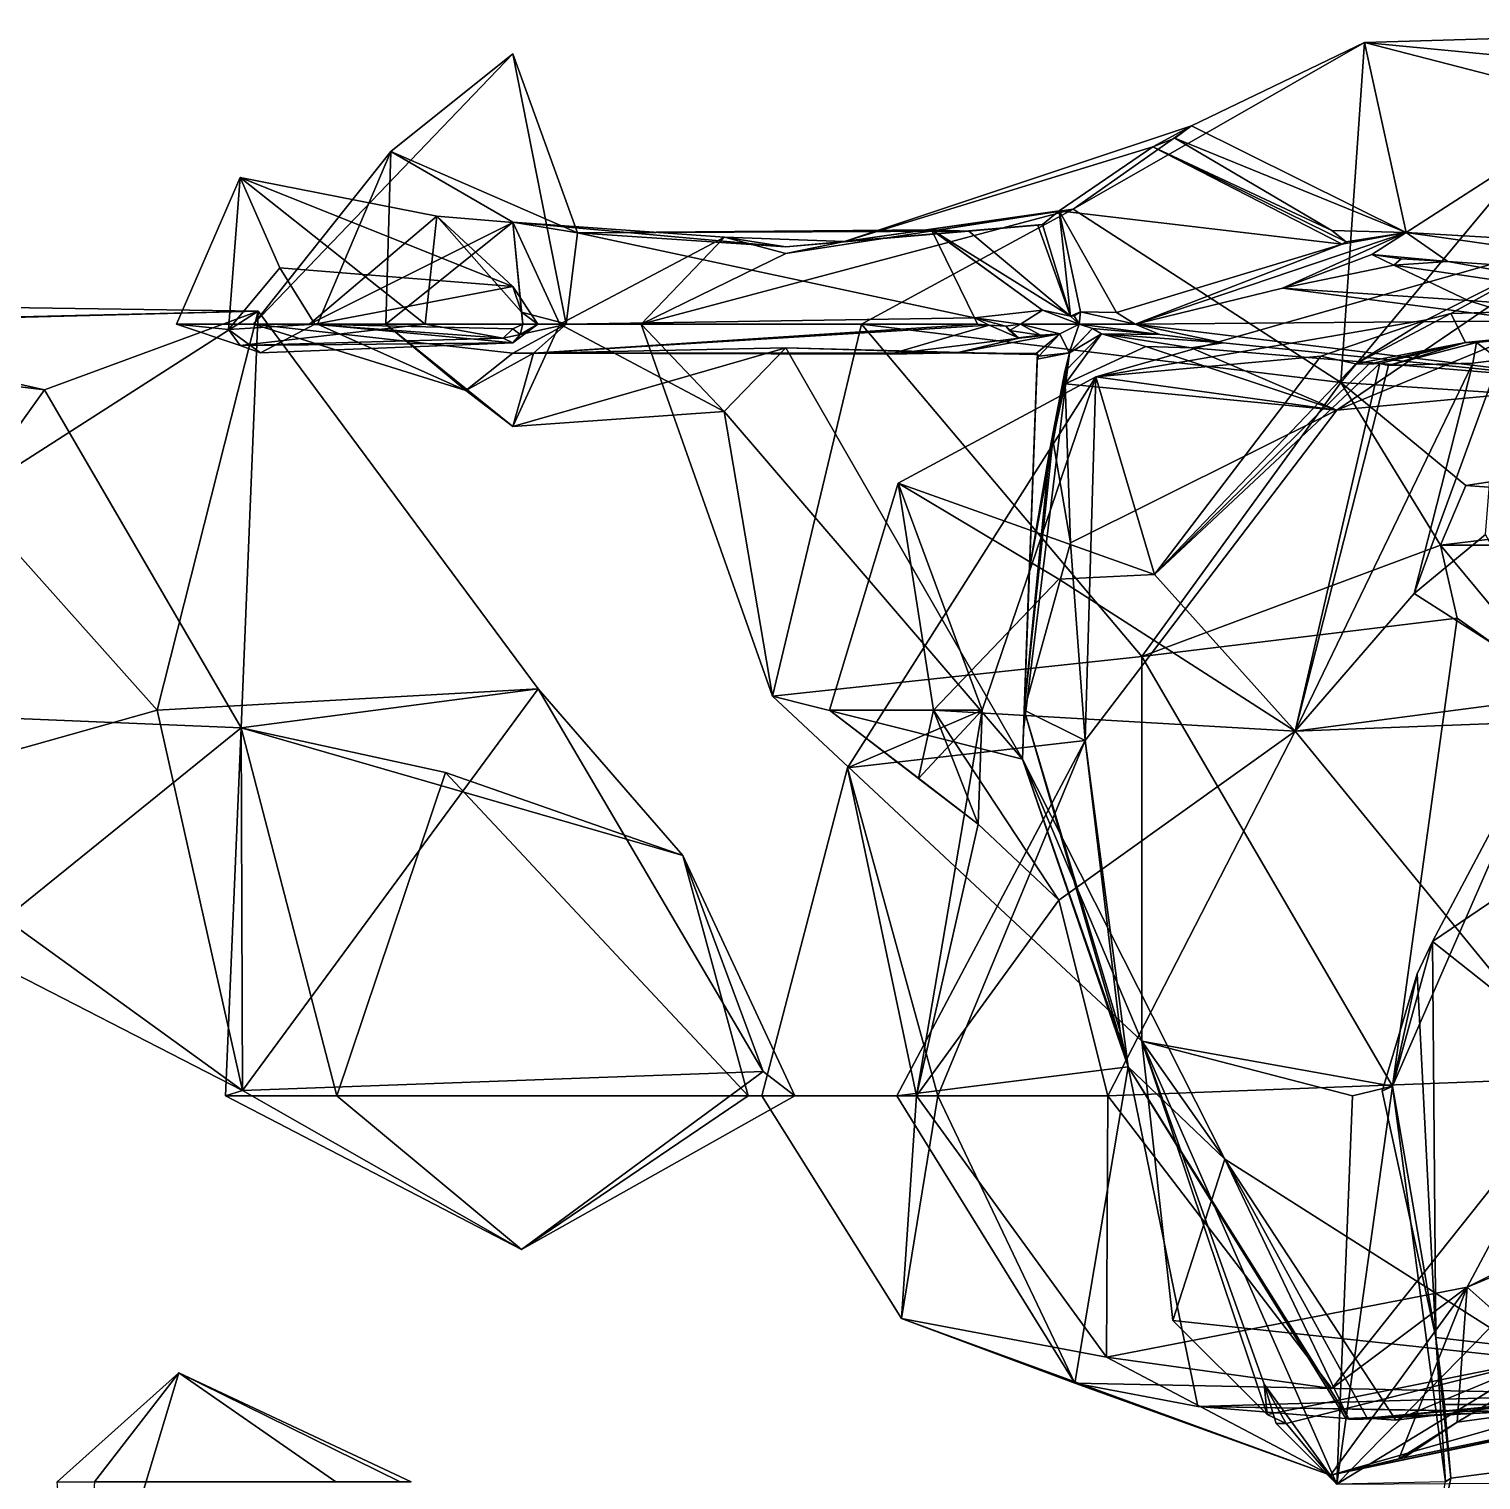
# Model space of a CAD drawing. Extents: x 290083 to 295691, y 4553739 to 4561622.
# Drawn here: x 293728.3 to 293795.3, y 4558711 to 4558778 of the extents above; entities that cross this region are included whole.
import ezdxf

# ---------------------------------------------------------------- set-up
doc = ezdxf.new("R2010")
doc.units = 0
doc.layers.add('Au_ppm_Pref_-_0_3', color=7, linetype='CONTINUOUS')

msp = doc.modelspace()

# ---------------------------------------------------------------- linework, layer by layer
at = {"layer": 'Au_ppm_Pref_-_0_3'}
for points in [[(293810.625, 4558778.003, 1930.281), (293800.99, 4558776.322, 1934.262), (293789.899, 4558777.384, 1929.388)], [(293810.625, 4558778.003, 1930.281), (293789.899, 4558777.384, 1929.388), (293800.99, 4558774.523, 1926.898)], [(293753.049, 4558764.377, 1917.244), (293750.593, 4558776.859, 1914.241), (293738.619, 4558764.377, 1912.757)], [(293744.956, 4558772.348, 1918.402), (293738.619, 4558764.377, 1912.757), (293750.593, 4558776.859, 1914.241)], [(293753.569, 4558768.586, 1918.402), (293744.956, 4558772.348, 1918.402), (293750.593, 4558776.859, 1914.241)], [(293753.049, 4558764.377, 1917.244), (293753.569, 4558768.586, 1918.402), (293750.593, 4558776.859, 1914.241)], [(293781.914, 4558773.536, 1924.341), (293789.899, 4558777.384, 1929.388), (293776.455, 4558769.681, 1930.314)], [(293776.455, 4558769.681, 1930.314), (293789.899, 4558777.384, 1929.388), (293788.805, 4558761.688, 1935.011)], [(293791.83, 4558768.605, 1923.259), (293789.899, 4558777.384, 1929.388), (293781.914, 4558773.536, 1924.341)], [(293789.899, 4558777.384, 1929.388), (293800.99, 4558776.322, 1934.262), (293788.805, 4558761.688, 1935.011)], [(293791.83, 4558768.605, 1923.259), (293800.99, 4558774.523, 1926.898), (293789.899, 4558777.384, 1929.388)], [(293814.675, 4558759.994, 1935.271), (293788.805, 4558761.688, 1935.011), (293800.99, 4558776.322, 1934.262)], [(293815.959, 4558767.213, 1924.555), (293800.99, 4558774.523, 1926.898), (293791.83, 4558768.605, 1923.259)], [(293765.89, 4558768.192, 1924.341), (293780.137, 4558772.557, 1923.654), (293781.914, 4558773.536, 1924.341)], [(293781.914, 4558773.536, 1924.341), (293776.455, 4558769.681, 1930.314), (293765.89, 4558768.192, 1924.341)], [(293780.137, 4558772.557, 1923.654), (293781.142, 4558772.968, 1923.788), (293781.914, 4558773.536, 1924.341)], [(293781.142, 4558772.968, 1923.788), (293791.83, 4558768.605, 1923.259), (293781.914, 4558773.536, 1924.341)], [(293780.137, 4558772.557, 1923.654), (293788.39, 4558768.697, 1922.55), (293781.142, 4558772.968, 1923.788)], [(293791.83, 4558768.605, 1923.259), (293781.142, 4558772.968, 1923.788), (293788.39, 4558768.697, 1922.55)], [(293744.956, 4558772.348, 1918.402), (293741.565, 4558764.377, 1918.402), (293738.619, 4558764.377, 1912.757)], [(293741.565, 4558764.377, 1918.402), (293744.956, 4558772.348, 1918.402), (293744.723, 4558764.377, 1921.169)], [(293744.956, 4558772.348, 1918.402), (293750.593, 4558769.084, 1919.971), (293744.723, 4558764.377, 1921.169)], [(293744.956, 4558772.348, 1918.402), (293753.569, 4558768.586, 1918.402), (293750.593, 4558769.084, 1919.971)], [(293765.89, 4558768.192, 1924.341), (293775.809, 4558769.613, 1920.975), (293780.137, 4558772.557, 1923.654)], [(293775.809, 4558769.613, 1920.975), (293788.871, 4558768.072, 1922.298), (293780.137, 4558772.557, 1923.654)], [(293788.871, 4558768.072, 1922.298), (293789.049, 4558768.177, 1922.398), (293780.137, 4558772.557, 1923.654)], [(293780.137, 4558772.557, 1923.654), (293789.049, 4558768.177, 1922.398), (293788.39, 4558768.697, 1922.55)], [(293746.538, 4558764.377, 1906.523), (293735.067, 4558764.377, 1901.964), (293737.994, 4558771.141, 1902.839)], [(293737.994, 4558771.141, 1902.839), (293735.067, 4558764.377, 1901.964), (293737.466, 4558764.122, 1900.131)], [(293737.994, 4558771.141, 1902.839), (293737.466, 4558764.122, 1900.131), (293739.833, 4558766.978, 1900.584)], [(293750.593, 4558766.119, 1905.943), (293747.072, 4558769.356, 1906.523), (293737.994, 4558771.141, 1902.839)], [(293750.593, 4558766.119, 1905.943), (293737.994, 4558771.141, 1902.839), (293739.833, 4558766.978, 1900.584)], [(293746.538, 4558764.377, 1906.523), (293737.994, 4558771.141, 1902.839), (293747.072, 4558769.356, 1906.523)], [(293756.506, 4558764.377, 1929.248), (293776.455, 4558769.681, 1930.314), (293766.688, 4558764.377, 1934.572)], [(293756.506, 4558764.377, 1929.248), (293763.192, 4558767.64, 1925.429), (293776.455, 4558769.681, 1930.314)], [(293765.89, 4558768.192, 1924.341), (293776.455, 4558769.681, 1930.314), (293763.192, 4558767.64, 1925.429)], [(293765.89, 4558768.192, 1924.341), (293775.039, 4558768.97, 1920.288), (293775.809, 4558769.613, 1920.975)], [(293788.805, 4558761.688, 1935.011), (293766.688, 4558764.377, 1934.572), (293776.455, 4558769.681, 1930.314)], [(293776.332, 4558764.741, 1917.91), (293775.809, 4558769.613, 1920.975), (293775.039, 4558768.97, 1920.288)], [(293775.809, 4558769.613, 1920.975), (293776.788, 4558764.941, 1918.12), (293778.452, 4558764.919, 1918.402)], [(293775.809, 4558769.613, 1920.975), (293776.332, 4558764.741, 1917.91), (293776.788, 4558764.941, 1918.12)], [(293778.452, 4558764.919, 1918.402), (293788.871, 4558768.072, 1922.298), (293775.809, 4558769.613, 1920.975)], [(293750.593, 4558769.064, 1908.086), (293741.205, 4558764.377, 1910.949), (293747.072, 4558769.356, 1906.523)], [(293741.205, 4558764.377, 1910.949), (293746.538, 4558764.377, 1906.523), (293747.072, 4558769.356, 1906.523)], [(293751.042, 4558764.377, 1906.735), (293741.205, 4558764.377, 1910.949), (293750.593, 4558769.064, 1908.086)], [(293750.593, 4558769.084, 1919.971), (293752.751, 4558764.377, 1924.341), (293744.723, 4558764.377, 1921.169)], [(293750.593, 4558769.064, 1908.086), (293747.072, 4558769.356, 1906.523), (293750.979, 4558764.924, 1906.523)], [(293750.979, 4558764.924, 1906.523), (293747.072, 4558769.356, 1906.523), (293750.593, 4558766.119, 1905.943)], [(293750.593, 4558769.084, 1919.971), (293753.569, 4558768.586, 1918.402), (293763.192, 4558767.951, 1923.15)], [(293750.593, 4558769.084, 1919.971), (293763.192, 4558767.951, 1923.15), (293760.35, 4558768.396, 1924.341)], [(293750.593, 4558769.084, 1919.971), (293760.35, 4558768.396, 1924.341), (293752.751, 4558764.377, 1924.341)], [(293751.042, 4558764.377, 1906.735), (293750.593, 4558769.064, 1908.086), (293750.979, 4558764.924, 1906.523)], [(293753.569, 4558768.586, 1918.402), (293769.911, 4558768.732, 1918.402), (293771.629, 4558768.667, 1918.934)], [(293769.911, 4558768.732, 1918.402), (293753.569, 4558768.586, 1918.402), (293771.897, 4558764.662, 1917.276)], [(293763.192, 4558767.951, 1923.15), (293774.82, 4558768.951, 1920.201), (293775.039, 4558768.97, 1920.288)], [(293763.192, 4558767.951, 1923.15), (293775.039, 4558768.97, 1920.288), (293765.89, 4558768.192, 1924.341)], [(293774.82, 4558768.951, 1920.201), (293763.192, 4558767.951, 1923.15), (293771.629, 4558768.667, 1918.934)], [(293771.629, 4558768.667, 1918.934), (293769.911, 4558768.732, 1918.402), (293769.927, 4558768.732, 1918.403)], [(293769.911, 4558768.732, 1918.402), (293771.897, 4558764.662, 1917.276), (293775.04, 4558765.022, 1917.66)], [(293769.927, 4558768.732, 1918.403), (293769.911, 4558768.732, 1918.402), (293775.04, 4558765.022, 1917.66)], [(293775.04, 4558765.022, 1917.66), (293776.332, 4558764.741, 1917.91), (293769.927, 4558768.732, 1918.403)], [(293769.927, 4558768.732, 1918.403), (293776.332, 4558764.741, 1917.91), (293771.629, 4558768.667, 1918.934)], [(293771.629, 4558768.667, 1918.934), (293776.332, 4558764.741, 1917.91), (293774.82, 4558768.951, 1920.201)], [(293774.82, 4558768.951, 1920.201), (293776.332, 4558764.741, 1917.91), (293775.039, 4558768.97, 1920.288)], [(293801.831, 4558761.629, 1918.166), (293788.628, 4558760.408, 1913.028), (293808.954, 4558768.809, 1911.554)], [(293788.628, 4558760.408, 1913.028), (293800.515, 4558768.493, 1906.707), (293808.954, 4558768.809, 1911.554)], [(293756.506, 4558764.377, 1929.248), (293752.751, 4558764.377, 1924.341), (293760.35, 4558768.396, 1924.341)], [(293753.569, 4558768.586, 1918.402), (293753.049, 4558764.377, 1917.244), (293771.897, 4558764.662, 1917.276)], [(293753.569, 4558768.586, 1918.402), (293771.629, 4558768.667, 1918.934), (293763.192, 4558767.951, 1923.15)], [(293756.506, 4558764.377, 1929.248), (293760.35, 4558768.396, 1924.341), (293763.192, 4558767.64, 1925.429)], [(293763.192, 4558767.951, 1923.15), (293765.89, 4558768.192, 1924.341), (293760.35, 4558768.396, 1924.341)], [(293765.89, 4558768.192, 1924.341), (293763.192, 4558767.64, 1925.429), (293760.35, 4558768.396, 1924.341)], [(293777.495, 4558761.944, 1905.753), (293792.758, 4558764.58, 1903.187), (293800.515, 4558768.493, 1906.707)], [(293800.515, 4558768.493, 1906.707), (293788.628, 4558760.408, 1913.028), (293777.495, 4558761.944, 1905.753)], [(293778.452, 4558764.919, 1918.402), (293779.313, 4558764.377, 1918.402), (293788.871, 4558768.072, 1922.298)], [(293788.871, 4558768.072, 1922.298), (293779.313, 4558764.377, 1918.402), (293791.83, 4558768.605, 1923.259)], [(293791.83, 4558768.605, 1923.259), (293779.313, 4558764.377, 1918.402), (293786.109, 4558766.033, 1920.485)], [(293790.237, 4558767.593, 1922.23), (293791.83, 4558768.605, 1923.259), (293786.109, 4558766.033, 1920.485)], [(293789.049, 4558768.177, 1922.398), (293791.83, 4558768.605, 1923.259), (293788.39, 4558768.697, 1922.55)], [(293788.871, 4558768.072, 1922.298), (293791.83, 4558768.605, 1923.259), (293789.049, 4558768.177, 1922.398)], [(293791.83, 4558768.605, 1923.259), (293790.237, 4558767.593, 1922.23), (293793.751, 4558767.265, 1922.28)], [(293791.83, 4558768.605, 1923.259), (293793.751, 4558767.265, 1922.28), (293808.461, 4558766.25, 1922.924)], [(293791.83, 4558768.605, 1923.259), (293808.461, 4558766.25, 1922.924), (293815.959, 4558767.213, 1924.555)], [(293792.758, 4558764.58, 1903.187), (293793.885, 4558764.872, 1903.181), (293800.515, 4558768.493, 1906.707)], [(293793.885, 4558764.872, 1903.181), (293813.75, 4558765.436, 1899.818), (293800.515, 4558768.493, 1906.707)], [(293790.237, 4558767.593, 1922.23), (293786.109, 4558766.033, 1920.485), (293791.249, 4558767.095, 1922.087)], [(293793.751, 4558767.265, 1922.28), (293790.237, 4558767.593, 1922.23), (293791.59, 4558767.385, 1922.179)], [(293791.249, 4558767.095, 1922.087), (293791.59, 4558767.385, 1922.179), (293790.237, 4558767.593, 1922.23)], [(293741.444, 4558764.377, 1900.584), (293739.833, 4558766.978, 1900.584), (293737.466, 4558764.122, 1900.131)], [(293741.444, 4558764.377, 1900.584), (293750.593, 4558766.119, 1905.943), (293739.833, 4558766.978, 1900.584)], [(293794.691, 4558765.461, 1920.807), (293791.249, 4558767.095, 1922.087), (293786.109, 4558766.033, 1920.485)], [(293791.59, 4558767.385, 1922.179), (293791.249, 4558767.095, 1922.087), (293793.751, 4558767.265, 1922.28)], [(293791.249, 4558767.095, 1922.087), (293809.782, 4558764.377, 1922.547), (293793.751, 4558767.265, 1922.28)], [(293791.249, 4558767.095, 1922.087), (293794.691, 4558765.461, 1920.807), (293809.782, 4558764.377, 1922.547)], [(293793.751, 4558767.265, 1922.28), (293809.782, 4558764.377, 1922.547), (293808.461, 4558766.25, 1922.924)], [(293741.444, 4558764.377, 1900.584), (293751.744, 4558764.377, 1905.981), (293750.593, 4558766.119, 1905.943)], [(293751.744, 4558764.377, 1905.981), (293750.979, 4558764.924, 1906.523), (293750.593, 4558766.119, 1905.943)], [(293797.668, 4558764.533, 1920.286), (293786.109, 4558766.033, 1920.485), (293779.313, 4558764.377, 1918.402)], [(293797.668, 4558764.533, 1920.286), (293794.691, 4558765.461, 1920.807), (293786.109, 4558766.033, 1920.485)], [(293813.75, 4558765.436, 1899.818), (293793.885, 4558764.872, 1903.181), (293794.56, 4558763.532, 1901.226)], [(293794.56, 4558763.532, 1901.226), (293795.069, 4558763.531, 1901.052), (293813.75, 4558765.436, 1899.818)], [(293794.691, 4558765.461, 1920.807), (293797.668, 4558764.533, 1920.286), (293809.782, 4558764.377, 1922.547)], [(293795.069, 4558763.531, 1901.052), (293796.13, 4558762.725, 1898.559), (293813.75, 4558765.436, 1899.818)], [(293715.505, 4558764.377, 1887.428), (293738.823, 4558764.982, 1889.086), (293713.484, 4558765.351, 1888.705)], [(293713.531, 4558764.377, 1889.052), (293713.484, 4558765.351, 1888.705), (293738.823, 4558764.982, 1889.086)], [(293738.823, 4558764.982, 1889.086), (293725.394, 4558756.379, 1891.979), (293713.531, 4558764.377, 1889.052)], [(293715.505, 4558764.377, 1887.428), (293728.968, 4558761.338, 1884.054), (293738.823, 4558764.982, 1889.086)], [(293734.175, 4558746.559, 1892.844), (293725.394, 4558756.379, 1891.979), (293738.823, 4558764.982, 1889.086)], [(293728.968, 4558761.338, 1884.054), (293738.043, 4558745.733, 1882.008), (293738.823, 4558764.982, 1889.086)], [(293738.823, 4558764.982, 1889.086), (293751.757, 4558747.532, 1889.031), (293734.175, 4558746.559, 1892.844)], [(293738.823, 4558764.982, 1889.086), (293738.043, 4558745.733, 1882.008), (293751.757, 4558747.532, 1889.031)], [(293751.042, 4558764.377, 1906.735), (293750.979, 4558764.924, 1906.523), (293753.098, 4558764.377, 1906.523)], [(293751.744, 4558764.377, 1905.981), (293753.098, 4558764.377, 1906.523), (293750.979, 4558764.924, 1906.523)], [(293775.04, 4558765.022, 1917.66), (293771.897, 4558764.662, 1917.276), (293774.029, 4558764.377, 1917.368)], [(293776.736, 4558764.377, 1917.957), (293775.04, 4558765.022, 1917.66), (293774.029, 4558764.377, 1917.368)], [(293776.736, 4558764.377, 1917.957), (293776.332, 4558764.741, 1917.91), (293775.04, 4558765.022, 1917.66)], [(293776.332, 4558764.741, 1917.91), (293776.493, 4558764.753, 1917.946), (293776.788, 4558764.941, 1918.12)], [(293776.736, 4558764.377, 1917.957), (293776.493, 4558764.753, 1917.946), (293776.332, 4558764.741, 1917.91)], [(293776.493, 4558764.753, 1917.946), (293776.736, 4558764.377, 1917.957), (293776.788, 4558764.941, 1918.12)], [(293779.313, 4558764.377, 1918.402), (293776.788, 4558764.941, 1918.12), (293776.736, 4558764.377, 1917.957)], [(293779.313, 4558764.377, 1918.402), (293778.452, 4558764.919, 1918.402), (293776.788, 4558764.941, 1918.12)], [(293794.56, 4558763.532, 1901.226), (293793.885, 4558764.872, 1903.181), (293789.506, 4558762.549, 1901.676)], [(293789.506, 4558762.549, 1901.676), (293793.885, 4558764.872, 1903.181), (293792.758, 4558764.58, 1903.187)], [(293728.968, 4558761.338, 1884.054), (293715.505, 4558764.377, 1887.428), (293712.795, 4558763.313, 1888.351)], [(293746.538, 4558764.377, 1906.523), (293737.994, 4558763.384, 1900.915), (293735.067, 4558764.377, 1901.964)], [(293735.067, 4558764.377, 1901.964), (293737.994, 4558763.384, 1900.915), (293737.466, 4558764.122, 1900.131)], [(293741.444, 4558764.377, 1900.584), (293737.466, 4558764.122, 1900.131), (293738.932, 4558763.049, 1900.584)], [(293737.994, 4558763.384, 1900.915), (293738.932, 4558763.049, 1900.584), (293737.466, 4558764.122, 1900.131)], [(293746.538, 4558764.377, 1906.523), (293750.139, 4558763.735, 1906.523), (293737.994, 4558763.384, 1900.915)], [(293753.049, 4558764.377, 1917.244), (293738.619, 4558764.377, 1912.757), (293750.593, 4558763.043, 1917.957)], [(293741.565, 4558764.377, 1918.402), (293748.422, 4558761.306, 1918.402), (293738.619, 4558764.377, 1912.757)], [(293748.422, 4558761.306, 1918.402), (293750.593, 4558763.043, 1917.957), (293738.619, 4558764.377, 1912.757)], [(293741.444, 4558764.377, 1900.584), (293738.932, 4558763.049, 1900.584), (293750.593, 4558763.512, 1906.235)], [(293751.042, 4558764.377, 1906.735), (293750.593, 4558764.159, 1906.596), (293741.205, 4558764.377, 1910.949)], [(293741.205, 4558764.377, 1910.949), (293750.593, 4558764.159, 1906.596), (293750.139, 4558763.735, 1906.523)], [(293741.205, 4558764.377, 1910.949), (293750.139, 4558763.735, 1906.523), (293746.538, 4558764.377, 1906.523)], [(293741.444, 4558764.377, 1900.584), (293750.593, 4558763.512, 1906.235), (293751.744, 4558764.377, 1905.981)], [(293748.422, 4558761.306, 1918.402), (293741.565, 4558764.377, 1918.402), (293744.723, 4558764.377, 1921.169)], [(293748.422, 4558761.306, 1918.402), (293744.723, 4558764.377, 1921.169), (293750.593, 4558759.648, 1919.978)], [(293750.593, 4558759.648, 1919.978), (293744.723, 4558764.377, 1921.169), (293752.751, 4558764.377, 1924.341)], [(293750.593, 4558764.159, 1906.596), (293750.93, 4558763.899, 1906.523), (293750.139, 4558763.735, 1906.523)], [(293753.049, 4558764.377, 1917.244), (293750.593, 4558763.043, 1917.957), (293751.536, 4558763.043, 1918.402)], [(293750.593, 4558759.648, 1919.978), (293752.751, 4558764.377, 1924.341), (293760.337, 4558760.339, 1924.341)], [(293751.042, 4558764.377, 1906.735), (293750.93, 4558763.899, 1906.523), (293750.593, 4558764.159, 1906.596)], [(293751.744, 4558764.377, 1905.981), (293750.593, 4558763.512, 1906.235), (293750.93, 4558763.899, 1906.523)], [(293751.042, 4558764.377, 1906.735), (293753.098, 4558764.377, 1906.523), (293750.93, 4558763.899, 1906.523)], [(293751.744, 4558764.377, 1905.981), (293750.93, 4558763.899, 1906.523), (293753.098, 4558764.377, 1906.523)], [(293772.036, 4558764.377, 1917.198), (293751.536, 4558763.043, 1918.402), (293772.576, 4558764.336, 1917.231)], [(293772.036, 4558764.377, 1917.198), (293753.049, 4558764.377, 1917.244), (293751.536, 4558763.043, 1918.402)], [(293772.576, 4558764.336, 1917.231), (293751.536, 4558763.043, 1918.402), (293768.008, 4558762.996, 1918.402)], [(293756.506, 4558764.377, 1929.248), (293760.337, 4558760.339, 1924.341), (293752.751, 4558764.377, 1924.341)], [(293771.897, 4558764.662, 1917.276), (293753.049, 4558764.377, 1917.244), (293772.036, 4558764.377, 1917.198)], [(293756.506, 4558764.377, 1929.248), (293766.688, 4558764.377, 1934.572), (293762.571, 4558747.194, 1930.68)], [(293756.506, 4558764.377, 1929.248), (293762.571, 4558747.194, 1930.68), (293760.337, 4558760.339, 1924.341)], [(293766.688, 4558764.377, 1934.572), (293779.617, 4558749.034, 1935.089), (293762.571, 4558747.194, 1930.68)], [(293779.617, 4558749.034, 1935.089), (293766.688, 4558764.377, 1934.572), (293788.805, 4558761.688, 1935.011)], [(293773.963, 4558763.724, 1917.758), (293772.576, 4558764.336, 1917.231), (293768.008, 4558762.996, 1918.402)], [(293772.036, 4558764.377, 1917.198), (293772.576, 4558764.336, 1917.231), (293771.897, 4558764.662, 1917.276)], [(293771.897, 4558764.662, 1917.276), (293772.576, 4558764.336, 1917.231), (293773.339, 4558764.28, 1917.278)], [(293771.897, 4558764.662, 1917.276), (293773.339, 4558764.28, 1917.278), (293774.029, 4558764.377, 1917.368)], [(293773.339, 4558764.28, 1917.278), (293772.576, 4558764.336, 1917.231), (293773.963, 4558763.724, 1917.758)], [(293774.029, 4558764.377, 1917.368), (293773.339, 4558764.28, 1917.278), (293773.521, 4558764.078, 1917.23)], [(293773.511, 4558764.078, 1917.229), (293773.339, 4558764.28, 1917.278), (293773.891, 4558763.751, 1917.561)], [(293773.339, 4558764.28, 1917.278), (293773.963, 4558763.724, 1917.758), (293773.891, 4558763.751, 1917.561)], [(293773.511, 4558764.078, 1917.229), (293773.521, 4558764.078, 1917.23), (293773.339, 4558764.28, 1917.278)], [(293773.521, 4558764.078, 1917.23), (293773.511, 4558764.078, 1917.229), (293773.891, 4558763.751, 1917.561)], [(293774.945, 4558763.867, 1917.519), (293774.029, 4558764.377, 1917.368), (293773.521, 4558764.078, 1917.23)], [(293774.945, 4558763.867, 1917.519), (293773.521, 4558764.078, 1917.23), (293773.891, 4558763.751, 1917.561)], [(293775.838, 4558763.925, 1917.719), (293774.029, 4558764.377, 1917.368), (293774.945, 4558763.867, 1917.519)], [(293775.838, 4558763.925, 1917.719), (293776.736, 4558764.377, 1917.957), (293774.029, 4558764.377, 1917.368)], [(293776.275, 4558763.047, 1917.731), (293776.736, 4558764.377, 1917.957), (293775.838, 4558763.925, 1917.719)], [(293776.736, 4558764.377, 1917.957), (293776.275, 4558763.047, 1917.731), (293777.344, 4558764.174, 1917.705)], [(293776.288, 4558763.045, 1917.726), (293777.344, 4558764.174, 1917.705), (293776.275, 4558763.047, 1917.731)], [(293777.762, 4558763.928, 1917.501), (293777.344, 4558764.174, 1917.705), (293776.288, 4558763.045, 1917.726)], [(293780.449, 4558763.893, 1917.747), (293776.736, 4558764.377, 1917.957), (293777.344, 4558764.174, 1917.705)], [(293780.449, 4558763.893, 1917.747), (293779.313, 4558764.377, 1918.402), (293776.736, 4558764.377, 1917.957)], [(293777.762, 4558763.928, 1917.501), (293780.449, 4558763.893, 1917.747), (293777.344, 4558764.174, 1917.705)], [(293777.495, 4558761.944, 1905.753), (293787.883, 4558762.892, 1902.422), (293792.758, 4558764.58, 1903.187)], [(293797.668, 4558764.533, 1920.286), (293779.313, 4558764.377, 1918.402), (293801.831, 4558761.629, 1918.166)], [(293783.378, 4558763.509, 1917.668), (293779.313, 4558764.377, 1918.402), (293780.449, 4558763.893, 1917.747)], [(293801.831, 4558761.629, 1918.166), (293779.313, 4558764.377, 1918.402), (293783.378, 4558763.509, 1917.668)], [(293792.758, 4558764.58, 1903.187), (293787.883, 4558762.892, 1902.422), (293789.506, 4558762.549, 1901.676)], [(293750.593, 4558763.512, 1906.235), (293737.994, 4558763.384, 1900.915), (293750.139, 4558763.735, 1906.523)], [(293750.593, 4558763.512, 1906.235), (293738.932, 4558763.049, 1900.584), (293737.994, 4558763.384, 1900.915)], [(293750.139, 4558763.735, 1906.523), (293750.93, 4558763.899, 1906.523), (293750.593, 4558763.512, 1906.235)], [(293773.963, 4558763.724, 1917.758), (293768.008, 4558762.996, 1918.402), (293771.074, 4558763.058, 1919.868)], [(293775.838, 4558763.925, 1917.719), (293773.963, 4558763.724, 1917.758), (293771.074, 4558763.058, 1919.868)], [(293771.074, 4558763.058, 1919.868), (293774.751, 4558763.022, 1918.363), (293775.838, 4558763.925, 1917.719)], [(293773.963, 4558763.724, 1917.758), (293774.945, 4558763.867, 1917.519), (293773.891, 4558763.751, 1917.561)], [(293775.838, 4558763.925, 1917.719), (293774.945, 4558763.867, 1917.519), (293773.963, 4558763.724, 1917.758)], [(293774.751, 4558763.022, 1918.363), (293774.863, 4558762.894, 1918.345), (293775.838, 4558763.925, 1917.719)], [(293774.863, 4558762.894, 1918.345), (293776.275, 4558763.047, 1917.731), (293775.838, 4558763.925, 1917.719)], [(293776.062, 4558762.196, 1917.56), (293776.078, 4558761.624, 1917.394), (293777.762, 4558763.928, 1917.501)], [(293776.062, 4558762.196, 1917.56), (293777.762, 4558763.928, 1917.501), (293776.288, 4558763.045, 1917.726)], [(293776.078, 4558761.624, 1917.394), (293779.807, 4558763.352, 1916.684), (293777.762, 4558763.928, 1917.501)], [(293781.894, 4558763.277, 1916.913), (293777.762, 4558763.928, 1917.501), (293779.807, 4558763.352, 1916.684)], [(293781.894, 4558763.277, 1916.913), (293783.378, 4558763.509, 1917.668), (293777.762, 4558763.928, 1917.501)], [(293777.762, 4558763.928, 1917.501), (293783.378, 4558763.509, 1917.668), (293780.449, 4558763.893, 1917.747)], [(293801.831, 4558761.629, 1918.166), (293783.378, 4558763.509, 1917.668), (293781.894, 4558763.277, 1916.913)], [(293790.105, 4558762.532, 1901.451), (293794.56, 4558763.532, 1901.226), (293789.506, 4558762.549, 1901.676)], [(293790.602, 4558762.566, 1901.325), (293794.56, 4558763.532, 1901.226), (293790.105, 4558762.532, 1901.451)], [(293791.003, 4558762.465, 1901.06), (293794.56, 4558763.532, 1901.226), (293790.602, 4558762.566, 1901.325)], [(293791.003, 4558762.465, 1901.06), (293795.069, 4558763.531, 1901.052), (293794.56, 4558763.532, 1901.226)], [(293795.069, 4558763.531, 1901.052), (293791.003, 4558762.465, 1901.06), (293794.898, 4558762.57, 1898.948)], [(293796.13, 4558762.725, 1898.559), (293795.069, 4558763.531, 1901.052), (293794.898, 4558762.57, 1898.948)], [(293728.968, 4558761.338, 1884.054), (293712.795, 4558763.313, 1888.351), (293718.378, 4558746.559, 1885.398)], [(293751.536, 4558763.043, 1918.402), (293748.422, 4558761.306, 1918.402), (293750.593, 4558759.648, 1919.978)], [(293748.422, 4558761.306, 1918.402), (293751.536, 4558763.043, 1918.402), (293750.593, 4558763.043, 1917.957)], [(293750.593, 4558759.648, 1919.978), (293760.337, 4558760.339, 1924.341), (293763.192, 4558763.279, 1923.975)], [(293750.593, 4558759.648, 1919.978), (293763.192, 4558763.279, 1923.975), (293751.536, 4558763.043, 1918.402)], [(293771.074, 4558763.058, 1919.868), (293751.536, 4558763.043, 1918.402), (293763.192, 4558763.279, 1923.975)], [(293771.074, 4558763.058, 1919.868), (293768.008, 4558762.996, 1918.402), (293751.536, 4558763.043, 1918.402)], [(293763.192, 4558763.279, 1923.975), (293760.337, 4558760.339, 1924.341), (293774.107, 4558744.295, 1924.493)], [(293774.801, 4558762.977, 1918.402), (293771.074, 4558763.058, 1919.868), (293763.192, 4558763.279, 1923.975)], [(293774.801, 4558762.977, 1918.402), (293763.192, 4558763.279, 1923.975), (293774.107, 4558744.295, 1924.493)], [(293774.801, 4558762.977, 1918.402), (293774.681, 4558762.977, 1918.402), (293771.074, 4558763.058, 1919.868)], [(293774.681, 4558762.977, 1918.402), (293774.751, 4558763.022, 1918.363), (293771.074, 4558763.058, 1919.868)], [(293774.801, 4558762.977, 1918.402), (293774.107, 4558744.295, 1924.493), (293774.155, 4558745.627, 1922.412)], [(293776.288, 4558763.045, 1917.726), (293774.793, 4558762.766, 1918.402), (293774.155, 4558745.627, 1922.412)], [(293776.288, 4558763.045, 1917.726), (293774.155, 4558745.627, 1922.412), (293774.428, 4558753.003, 1918.402)], [(293774.793, 4558762.766, 1918.402), (293774.801, 4558762.977, 1918.402), (293774.155, 4558745.627, 1922.412)], [(293775.379, 4558758.593, 1917.754), (293776.288, 4558763.045, 1917.726), (293774.428, 4558753.003, 1918.402)], [(293774.751, 4558763.022, 1918.363), (293774.681, 4558762.977, 1918.402), (293774.801, 4558762.977, 1918.402)], [(293774.751, 4558763.022, 1918.363), (293774.801, 4558762.977, 1918.402), (293774.863, 4558762.894, 1918.345)], [(293774.793, 4558762.766, 1918.402), (293776.275, 4558763.047, 1917.731), (293774.863, 4558762.894, 1918.345)], [(293776.288, 4558763.045, 1917.726), (293776.275, 4558763.047, 1917.731), (293774.793, 4558762.766, 1918.402)], [(293774.801, 4558762.977, 1918.402), (293774.793, 4558762.766, 1918.402), (293774.863, 4558762.894, 1918.345)], [(293775.379, 4558758.593, 1917.754), (293776.062, 4558762.196, 1917.56), (293776.288, 4558763.045, 1917.726)], [(293788.628, 4558760.408, 1913.028), (293779.807, 4558763.352, 1916.684), (293776.078, 4558761.624, 1917.394)], [(293780.211, 4558752.81, 1900.584), (293787.883, 4558762.892, 1902.422), (293777.495, 4558761.944, 1905.753)], [(293781.894, 4558763.277, 1916.913), (293779.807, 4558763.352, 1916.684), (293788.628, 4558760.408, 1913.028)], [(293780.211, 4558752.81, 1900.584), (293789.506, 4558762.549, 1901.676), (293787.883, 4558762.892, 1902.422)], [(293801.831, 4558761.629, 1918.166), (293781.894, 4558763.277, 1916.913), (293788.628, 4558760.408, 1913.028)], [(293796.13, 4558762.725, 1898.559), (293792.188, 4558751.936, 1895.819), (293795.486, 4558754.667, 1895.674)], [(293794.898, 4558762.57, 1898.948), (293792.188, 4558751.936, 1895.819), (293796.13, 4558762.725, 1898.559)], [(293775.513, 4558759.04, 1917.651), (293776.062, 4558762.196, 1917.56), (293775.379, 4558758.593, 1917.754)], [(293775.513, 4558759.04, 1917.651), (293776.078, 4558761.624, 1917.394), (293776.062, 4558762.196, 1917.56)], [(293780.211, 4558752.81, 1900.584), (293790.602, 4558762.566, 1901.325), (293790.105, 4558762.532, 1901.451)], [(293786.707, 4558745.577, 1896.087), (293790.602, 4558762.566, 1901.325), (293780.211, 4558752.81, 1900.584)], [(293780.211, 4558752.81, 1900.584), (293790.105, 4558762.532, 1901.451), (293789.506, 4558762.549, 1901.676)], [(293794.898, 4558762.57, 1898.948), (293786.707, 4558745.577, 1896.087), (293792.188, 4558751.936, 1895.819)], [(293791.003, 4558762.465, 1901.06), (293786.707, 4558745.577, 1896.087), (293794.898, 4558762.57, 1898.948)], [(293790.602, 4558762.566, 1901.325), (293786.707, 4558745.577, 1896.087), (293791.003, 4558762.465, 1901.06)], [(293777.011, 4558745.157, 1912.317), (293766.04, 4558743.896, 1906.523), (293777.495, 4558761.944, 1905.753)], [(293777.495, 4558761.944, 1905.753), (293766.04, 4558743.896, 1906.523), (293772.248, 4558746.559, 1902.254)], [(293768.38, 4558757.04, 1900.584), (293777.495, 4558761.944, 1905.753), (293772.248, 4558746.559, 1902.254)], [(293768.38, 4558757.04, 1900.584), (293780.211, 4558752.81, 1900.584), (293777.495, 4558761.944, 1905.753)], [(293775.513, 4558759.04, 1917.651), (293776.336, 4558754.281, 1915.18), (293776.078, 4558761.624, 1917.394)], [(293788.628, 4558760.408, 1913.028), (293776.078, 4558761.624, 1917.394), (293776.336, 4558754.281, 1915.18)], [(293788.628, 4558760.408, 1913.028), (293777.011, 4558745.157, 1912.317), (293777.495, 4558761.944, 1905.753)], [(293793.414, 4558754.17, 1936.521), (293779.617, 4558749.034, 1935.089), (293788.805, 4558761.688, 1935.011)], [(293794.576, 4558756.931, 1936.381), (293793.414, 4558754.17, 1936.521), (293788.805, 4558761.688, 1935.011)], [(293814.675, 4558759.994, 1935.271), (293794.576, 4558756.931, 1936.381), (293788.805, 4558761.688, 1935.011)], [(293728.968, 4558761.338, 1884.054), (293718.378, 4558746.559, 1885.398), (293738.043, 4558745.733, 1882.008)], [(293774.107, 4558744.295, 1924.493), (293760.337, 4558760.339, 1924.341), (293762.571, 4558747.194, 1930.68)], [(293788.628, 4558760.408, 1913.028), (293776.336, 4558754.281, 1915.18), (293777.011, 4558745.157, 1912.317)], [(293814.675, 4558759.994, 1935.271), (293808.051, 4558755.945, 1936.548), (293794.576, 4558756.931, 1936.381)], [(293775.513, 4558759.04, 1917.651), (293775.379, 4558758.593, 1917.754), (293774.186, 4558746.559, 1918.402)], [(293774.186, 4558746.559, 1918.402), (293776.336, 4558754.281, 1915.18), (293775.513, 4558759.04, 1917.651)], [(293775.379, 4558758.593, 1917.754), (293774.428, 4558753.003, 1918.402), (293774.186, 4558746.559, 1918.402)], [(293768.38, 4558757.04, 1900.584), (293772.248, 4558746.559, 1902.254), (293765.201, 4558746.559, 1900.584)], [(293768.38, 4558757.04, 1900.584), (293765.201, 4558746.559, 1900.584), (293770.009, 4558746.559, 1897.858)], [(293768.38, 4558757.04, 1900.584), (293770.009, 4558746.559, 1897.858), (293775.791, 4558752.601, 1898.57)], [(293768.38, 4558757.04, 1900.584), (293775.791, 4558752.601, 1898.57), (293780.211, 4558752.81, 1900.584)], [(293808.051, 4558755.945, 1936.548), (293793.414, 4558754.17, 1936.521), (293794.576, 4558756.931, 1936.381)], [(293734.175, 4558746.559, 1892.844), (293719.511, 4558742.433, 1890.036), (293725.394, 4558756.379, 1891.979)], [(293820, 4558754.17, 1936.744), (293793.414, 4558754.17, 1936.521), (293808.051, 4558755.945, 1936.548)], [(293795.486, 4558754.667, 1895.674), (293792.188, 4558751.936, 1895.819), (293799.518, 4558747.262, 1895.663)], [(293777.011, 4558745.157, 1912.317), (293776.336, 4558754.281, 1915.18), (293774.186, 4558746.559, 1918.402)], [(293794.174, 4558750.804, 1937.007), (293779.617, 4558749.034, 1935.089), (293793.414, 4558754.17, 1936.521)], [(293820, 4558754.17, 1936.744), (293793.047, 4558735.878, 1939.126), (293799.11, 4558747.31, 1937.547)], [(293820, 4558714.485, 1942.404), (293793.047, 4558735.878, 1939.126), (293820, 4558754.17, 1936.744)], [(293793.414, 4558754.17, 1936.521), (293799.11, 4558747.31, 1937.547), (293794.174, 4558750.804, 1937.007)], [(293820, 4558754.17, 1936.744), (293799.11, 4558747.31, 1937.547), (293793.414, 4558754.17, 1936.521)], [(293774.428, 4558753.003, 1918.402), (293774.155, 4558745.627, 1922.412), (293774.186, 4558746.559, 1918.402)], [(293780.211, 4558752.81, 1900.584), (293775.791, 4558752.601, 1898.57), (293786.707, 4558745.577, 1896.087)], [(293775.791, 4558752.601, 1898.57), (293770.009, 4558746.559, 1897.858), (293786.707, 4558745.577, 1896.087)], [(293799.518, 4558747.262, 1895.663), (293792.188, 4558751.936, 1895.819), (293786.707, 4558745.577, 1896.087)], [(293794.174, 4558750.804, 1937.007), (293791.193, 4558729.198, 1936.04), (293779.617, 4558749.034, 1935.089)], [(293794.174, 4558750.804, 1937.007), (293799.11, 4558747.31, 1937.547), (293791.193, 4558729.198, 1936.04)], [(293779.623, 4558731.272, 1929.318), (293762.571, 4558747.194, 1930.68), (293779.617, 4558749.034, 1935.089)], [(293791.193, 4558729.198, 1936.04), (293779.623, 4558731.272, 1929.318), (293779.617, 4558749.034, 1935.089)], [(293734.175, 4558746.559, 1892.844), (293751.757, 4558747.532, 1889.031), (293738.103, 4558728.997, 1888.662)], [(293751.757, 4558747.532, 1889.031), (293738.043, 4558745.733, 1882.008), (293758.44, 4558739.838, 1882.766)], [(293738.103, 4558728.997, 1888.662), (293751.757, 4558747.532, 1889.031), (293762.136, 4558729.87, 1888.584)], [(293762.136, 4558729.87, 1888.584), (293751.757, 4558747.532, 1889.031), (293758.44, 4558739.838, 1882.766)], [(293791.193, 4558729.198, 1936.04), (293799.11, 4558747.31, 1937.547), (293793.047, 4558735.878, 1939.126)], [(293774.107, 4558744.295, 1924.493), (293762.571, 4558747.194, 1930.68), (293779.623, 4558731.272, 1929.318)], [(293786.707, 4558745.577, 1896.087), (293800.413, 4558746.104, 1895.653), (293799.518, 4558747.262, 1895.663)], [(293718.378, 4558746.559, 1885.398), (293725.394, 4558735.514, 1885.024), (293738.043, 4558745.733, 1882.008)], [(293734.175, 4558746.559, 1892.844), (293738.103, 4558728.997, 1888.662), (293719.511, 4558742.433, 1890.036)], [(293769.314, 4558743.409, 1900.577), (293765.201, 4558746.559, 1900.584), (293769.302, 4558743.409, 1900.584)], [(293770.009, 4558746.559, 1897.858), (293765.201, 4558746.559, 1900.584), (293769.314, 4558743.409, 1900.577)], [(293769.32, 4558743.402, 1900.586), (293769.302, 4558743.409, 1900.584), (293765.201, 4558746.559, 1900.584)], [(293765.201, 4558746.559, 1900.584), (293772.248, 4558746.559, 1902.254), (293769.32, 4558743.402, 1900.586)], [(293772.248, 4558746.559, 1902.254), (293766.04, 4558743.896, 1906.523), (293769.216, 4558728.741, 1901.428)], [(293772.248, 4558746.559, 1902.254), (293769.216, 4558728.741, 1901.428), (293772.064, 4558741.287, 1900.584)], [(293770.009, 4558746.559, 1897.858), (293769.314, 4558743.409, 1900.577), (293772.064, 4558741.287, 1900.584)], [(293772.064, 4558741.287, 1900.584), (293769.32, 4558743.402, 1900.586), (293772.248, 4558746.559, 1902.254)], [(293772.064, 4558741.287, 1900.584), (293775.791, 4558737.776, 1897.656), (293770.009, 4558746.559, 1897.858)], [(293786.707, 4558745.577, 1896.087), (293770.009, 4558746.559, 1897.858), (293775.791, 4558737.776, 1897.656)], [(293774.155, 4558745.627, 1922.412), (293774.107, 4558744.295, 1924.493), (293774.186, 4558746.559, 1918.402)], [(293774.107, 4558744.295, 1924.493), (293778.7, 4558731.084, 1918.302), (293774.186, 4558746.559, 1918.402)], [(293778.7, 4558731.084, 1918.302), (293778.658, 4558731.237, 1918.277), (293774.186, 4558746.559, 1918.402)], [(293778.658, 4558731.237, 1918.277), (293778.615, 4558731.709, 1918.043), (293774.186, 4558746.559, 1918.402)], [(293774.186, 4558746.559, 1918.402), (293778.615, 4558731.709, 1918.043), (293777.011, 4558745.157, 1912.317)], [(293800.413, 4558746.104, 1895.653), (293786.707, 4558745.577, 1896.087), (293799.803, 4558729.577, 1895.483)], [(293738.043, 4558745.733, 1882.008), (293725.394, 4558735.514, 1885.024), (293738.103, 4558728.997, 1888.662)], [(293738.103, 4558728.997, 1888.662), (293737.323, 4558728.741, 1882.766), (293738.043, 4558745.733, 1882.008)], [(293742.455, 4558728.741, 1878.93), (293738.043, 4558745.733, 1882.008), (293737.323, 4558728.741, 1882.766)], [(293747.48, 4558743.68, 1879.254), (293738.043, 4558745.733, 1882.008), (293742.455, 4558728.741, 1878.93)], [(293758.44, 4558739.838, 1882.766), (293738.043, 4558745.733, 1882.008), (293747.48, 4558743.68, 1879.254)], [(293786.707, 4558745.577, 1896.087), (293775.791, 4558737.776, 1897.656), (293778.053, 4558728.741, 1895.711)], [(293786.707, 4558745.577, 1896.087), (293778.053, 4558728.741, 1895.711), (293799.803, 4558729.577, 1895.483)], [(293777.011, 4558745.157, 1912.317), (293770.211, 4558728.741, 1909.154), (293766.04, 4558743.896, 1906.523)], [(293768.316, 4558728.741, 1912.463), (293777.011, 4558745.157, 1912.317), (293778.996, 4558730.082, 1918.268)], [(293777.011, 4558745.157, 1912.317), (293768.316, 4558728.741, 1912.463), (293770.211, 4558728.741, 1909.154)], [(293778.996, 4558730.082, 1918.268), (293777.011, 4558745.157, 1912.317), (293778.615, 4558731.709, 1918.043)], [(293774.107, 4558744.295, 1924.493), (293778.996, 4558730.082, 1918.268), (293778.7, 4558731.084, 1918.302)], [(293778.996, 4558730.082, 1918.268), (293774.107, 4558744.295, 1924.493), (293783.456, 4558725.813, 1922.539)], [(293783.456, 4558725.813, 1922.539), (293774.107, 4558744.295, 1924.493), (293779.623, 4558731.272, 1929.318)], [(293747.48, 4558743.68, 1879.254), (293742.455, 4558728.741, 1878.93), (293761.451, 4558728.741, 1877.647)], [(293758.44, 4558739.838, 1882.766), (293747.48, 4558743.68, 1879.254), (293761.451, 4558728.741, 1877.647)], [(293766.04, 4558743.896, 1906.523), (293770.211, 4558728.741, 1909.154), (293762.087, 4558728.741, 1906.523)], [(293766.04, 4558743.896, 1906.523), (293762.087, 4558728.741, 1906.523), (293769.216, 4558728.741, 1901.428)], [(293769.32, 4558743.402, 1900.586), (293769.314, 4558743.409, 1900.577), (293769.302, 4558743.409, 1900.584)], [(293769.314, 4558743.409, 1900.577), (293769.327, 4558743.389, 1900.584), (293772.064, 4558741.287, 1900.584)], [(293769.327, 4558743.389, 1900.584), (293769.314, 4558743.409, 1900.577), (293769.32, 4558743.402, 1900.586)], [(293769.327, 4558743.389, 1900.584), (293769.32, 4558743.402, 1900.586), (293772.064, 4558741.287, 1900.584)], [(293719.511, 4558742.433, 1890.036), (293738.103, 4558728.997, 1888.662), (293725.394, 4558735.514, 1885.024)], [(293775.791, 4558737.776, 1897.656), (293772.064, 4558741.287, 1900.584), (293769.216, 4558728.741, 1901.428)], [(293758.44, 4558739.838, 1882.766), (293763.603, 4558728.741, 1882.766), (293762.136, 4558729.87, 1888.584)], [(293763.603, 4558728.741, 1882.766), (293758.44, 4558739.838, 1882.766), (293761.451, 4558728.741, 1877.647)], [(293775.791, 4558737.776, 1897.656), (293769.216, 4558728.741, 1901.428), (293778.053, 4558728.741, 1895.711)], [(293792.332, 4558734.373, 1939.139), (293791.193, 4558729.198, 1936.04), (293793.047, 4558735.878, 1939.126)], [(293793.047, 4558735.878, 1939.126), (293793.187, 4558717.585, 1940.019), (293792.332, 4558734.373, 1939.139)], [(293793.187, 4558717.585, 1940.019), (293793.047, 4558735.878, 1939.126), (293820, 4558714.485, 1942.404)], [(293793.187, 4558717.585, 1940.019), (293790.722, 4558728.957, 1939.266), (293792.332, 4558734.373, 1939.139)], [(293791.193, 4558729.198, 1936.04), (293792.332, 4558734.373, 1939.139), (293790.722, 4558728.957, 1939.266)], [(293778.615, 4558731.709, 1918.043), (293778.687, 4558731.138, 1918.276), (293778.996, 4558730.082, 1918.268)], [(293778.687, 4558731.138, 1918.276), (293778.615, 4558731.709, 1918.043), (293778.7, 4558731.084, 1918.302)], [(293778.7, 4558731.084, 1918.302), (293778.615, 4558731.709, 1918.043), (293778.658, 4558731.237, 1918.277)], [(293779.623, 4558731.272, 1929.318), (293785.268, 4558715.423, 1928.327), (293785.406, 4558714.025, 1927.765)], [(293779.623, 4558731.272, 1929.318), (293785.406, 4558714.025, 1927.765), (293781.053, 4558718.364, 1924.341)], [(293779.623, 4558731.272, 1929.318), (293788.629, 4558710.813, 1930.301), (293785.268, 4558715.423, 1928.327)], [(293791.193, 4558729.198, 1936.04), (293789.341, 4558728.741, 1930.281), (293779.623, 4558731.272, 1929.318)], [(293781.053, 4558718.364, 1924.341), (293783.456, 4558725.813, 1922.539), (293779.623, 4558731.272, 1929.318)], [(293788.629, 4558710.813, 1930.301), (293779.623, 4558731.272, 1929.318), (293789.341, 4558728.741, 1930.281)], [(293778.7, 4558731.084, 1918.302), (293778.996, 4558730.082, 1918.268), (293778.687, 4558731.138, 1918.276)], [(293738.103, 4558728.997, 1888.662), (293762.136, 4558729.87, 1888.584), (293750.993, 4558721.651, 1882.926)], [(293750.993, 4558721.651, 1882.926), (293762.136, 4558729.87, 1888.584), (293763.603, 4558728.741, 1882.766)], [(293776.526, 4558715.474, 1911.292), (293768.316, 4558728.741, 1912.463), (293778.996, 4558730.082, 1918.268)], [(293778.996, 4558730.082, 1918.268), (293782.2, 4558714.405, 1914.323), (293776.526, 4558715.474, 1911.292)], [(293778.996, 4558730.082, 1918.268), (293789.037, 4558713.851, 1918.252), (293782.2, 4558714.405, 1914.323)], [(293778.996, 4558730.082, 1918.268), (293789.172, 4558713.817, 1918.518), (293789.037, 4558713.851, 1918.252)], [(293783.456, 4558725.813, 1922.539), (293789.172, 4558713.817, 1918.518), (293778.996, 4558730.082, 1918.268)], [(293799.803, 4558729.577, 1895.483), (293778.053, 4558728.741, 1895.711), (293788.39, 4558715.224, 1896.078)], [(293794.64, 4558719.902, 1900.584), (293799.803, 4558729.577, 1895.483), (293788.39, 4558715.224, 1896.078)], [(293791.193, 4558729.198, 1936.04), (293793.636, 4558710.923, 1937.669), (293788.629, 4558710.813, 1930.301)], [(293791.193, 4558729.198, 1936.04), (293788.629, 4558710.813, 1930.301), (293789.341, 4558728.741, 1930.281)], [(293791.193, 4558729.198, 1936.04), (293790.722, 4558728.957, 1939.266), (293793.187, 4558717.585, 1940.019)], [(293791.193, 4558729.198, 1936.04), (293793.187, 4558717.585, 1940.019), (293793.636, 4558710.923, 1937.669)], [(293794.64, 4558719.902, 1900.584), (293813.228, 4558729.225, 1901.189), (293799.803, 4558729.577, 1895.483)], [(293813.228, 4558729.225, 1901.189), (293794.64, 4558719.902, 1900.584), (293811.235, 4558726.791, 1901.273)], [(293738.103, 4558728.997, 1888.662), (293750.993, 4558721.651, 1882.926), (293737.323, 4558728.741, 1882.766)], [(293737.323, 4558728.741, 1882.766), (293750.993, 4558721.651, 1882.926), (293742.455, 4558728.741, 1878.93)], [(293750.993, 4558721.651, 1882.926), (293761.451, 4558728.741, 1877.647), (293742.455, 4558728.741, 1878.93)], [(293750.993, 4558721.651, 1882.926), (293763.603, 4558728.741, 1882.766), (293761.451, 4558728.741, 1877.647)], [(293770.211, 4558728.741, 1909.154), (293768.527, 4558718.467, 1906.523), (293762.087, 4558728.741, 1906.523)], [(293762.087, 4558728.741, 1906.523), (293768.527, 4558718.467, 1906.523), (293769.216, 4558728.741, 1901.428)], [(293770.211, 4558728.741, 1909.154), (293768.316, 4558728.741, 1912.463), (293776.526, 4558715.474, 1911.292)], [(293770.211, 4558728.741, 1909.154), (293776.526, 4558715.474, 1911.292), (293768.527, 4558718.467, 1906.523)], [(293768.527, 4558718.467, 1906.523), (293777.993, 4558716.679, 1901.464), (293769.216, 4558728.741, 1901.428)], [(293769.216, 4558728.741, 1901.428), (293777.993, 4558716.679, 1901.464), (293778.053, 4558728.741, 1895.711)], [(293777.993, 4558716.679, 1901.464), (293788.39, 4558715.224, 1896.078), (293778.053, 4558728.741, 1895.711)], [(293798.661, 4558716.341, 1901.292), (293811.235, 4558726.791, 1901.273), (293794.64, 4558719.902, 1900.584)], [(293803.4, 4558725.909, 1928.2), (293798.033, 4558716.554, 1923.858), (293788.629, 4558710.813, 1930.301)], [(293807.005, 4558710.923, 1927.177), (293803.4, 4558725.909, 1928.2), (293788.629, 4558710.813, 1930.301)], [(293798.033, 4558716.554, 1923.858), (293783.456, 4558725.813, 1922.539), (293781.053, 4558718.364, 1924.341)], [(293783.456, 4558725.813, 1922.539), (293791.341, 4558713.765, 1919.433), (293790.032, 4558713.868, 1918.92)], [(293798.033, 4558716.554, 1923.858), (293791.341, 4558713.765, 1919.433), (293783.456, 4558725.813, 1922.539)], [(293783.456, 4558725.813, 1922.539), (293790.032, 4558713.868, 1918.92), (293789.172, 4558713.817, 1918.518)], [(293788.335, 4558711.231, 1906.484), (293794.64, 4558719.902, 1900.584), (293777.993, 4558716.679, 1901.464)], [(293777.993, 4558716.679, 1901.464), (293794.64, 4558719.902, 1900.584), (293788.39, 4558715.224, 1896.078)], [(293788.335, 4558711.231, 1906.484), (293791.485, 4558711.989, 1905.294), (293794.64, 4558719.902, 1900.584)], [(293794.64, 4558719.902, 1900.584), (293791.485, 4558711.989, 1905.294), (293794.178, 4558713.678, 1903.765)], [(293794.178, 4558713.678, 1903.765), (293798.661, 4558716.341, 1901.292), (293794.64, 4558719.902, 1900.584)], [(293788.335, 4558711.231, 1906.484), (293768.527, 4558718.467, 1906.523), (293776.526, 4558715.474, 1911.292)], [(293768.527, 4558718.467, 1906.523), (293788.335, 4558711.231, 1906.484), (293777.993, 4558716.679, 1901.464)], [(293785.406, 4558714.025, 1927.765), (293798.033, 4558716.554, 1923.858), (293781.053, 4558718.364, 1924.341)], [(293793.587, 4558714.485, 1940.201), (293793.187, 4558717.585, 1940.019), (293820, 4558714.485, 1942.404)], [(293793.889, 4558711.091, 1939.489), (293793.187, 4558717.585, 1940.019), (293793.587, 4558714.485, 1940.201)], [(293793.636, 4558710.923, 1937.669), (293793.187, 4558717.585, 1940.019), (293793.889, 4558711.091, 1939.489)], [(293785.406, 4558714.025, 1927.765), (293786.281, 4558713.612, 1928.034), (293798.033, 4558716.554, 1923.858)], [(293786.281, 4558713.612, 1928.034), (293788.629, 4558710.813, 1930.301), (293798.033, 4558716.554, 1923.858)], [(293798.108, 4558714.607, 1918.469), (293791.341, 4558713.765, 1919.433), (293798.033, 4558716.554, 1923.858)], [(293735.165, 4558715.95, 1918.66), (293730.439, 4558700.238, 1918.402), (293729.552, 4558710.923, 1914.423)], [(293735.165, 4558715.95, 1918.66), (293729.552, 4558710.923, 1914.423), (293742.414, 4558710.923, 1916.318)], [(293730.439, 4558700.238, 1918.402), (293735.165, 4558715.95, 1918.66), (293731.273, 4558710.923, 1921.57)], [(293745.888, 4558710.923, 1922.123), (293731.273, 4558710.923, 1921.57), (293735.165, 4558715.95, 1918.66)], [(293745.888, 4558710.923, 1922.123), (293735.165, 4558715.95, 1918.66), (293745.386, 4558710.923, 1918.402)], [(293745.386, 4558710.923, 1918.402), (293735.165, 4558715.95, 1918.66), (293742.414, 4558710.923, 1916.318)], [(293788.335, 4558711.231, 1906.484), (293812.105, 4558716.197, 1907.582), (293809.98, 4558715.83, 1906.458)], [(293801.431, 4558714.968, 1912.762), (293812.105, 4558716.197, 1907.582), (293788.335, 4558711.231, 1906.484)], [(293791.713, 4558712.029, 1905.416), (293788.335, 4558711.231, 1906.484), (293809.98, 4558715.83, 1906.458)], [(293791.713, 4558712.029, 1905.416), (293809.98, 4558715.83, 1906.458), (293794.178, 4558713.678, 1903.765)], [(293794.178, 4558713.678, 1903.765), (293809.98, 4558715.83, 1906.458), (293798.661, 4558716.341, 1901.292)], [(293776.526, 4558715.474, 1911.292), (293782.2, 4558714.405, 1914.323), (293801.431, 4558714.968, 1912.762)], [(293776.526, 4558715.474, 1911.292), (293801.431, 4558714.968, 1912.762), (293788.335, 4558711.231, 1906.484)], [(293785.268, 4558715.423, 1928.327), (293788.629, 4558710.813, 1930.301), (293785.821, 4558713.612, 1928.092)], [(293785.268, 4558715.423, 1928.327), (293785.821, 4558713.612, 1928.092), (293786.281, 4558713.612, 1928.034)], [(293786.281, 4558713.612, 1928.034), (293785.406, 4558714.025, 1927.765), (293785.268, 4558715.423, 1928.327)], [(293782.2, 4558714.405, 1914.323), (293796.57, 4558714.171, 1915.008), (293801.431, 4558714.968, 1912.762)], [(293799.902, 4558714.733, 1917.946), (293796.435, 4558714.149, 1915.196), (293789.53, 4558713.796, 1918.662)], [(293799.902, 4558714.733, 1917.946), (293789.53, 4558713.796, 1918.662), (293798.108, 4558714.607, 1918.469)], [(293789.53, 4558713.796, 1918.662), (293790.032, 4558713.868, 1918.92), (293798.108, 4558714.607, 1918.469)], [(293790.032, 4558713.868, 1918.92), (293791.341, 4558713.765, 1919.433), (293798.108, 4558714.607, 1918.469)], [(293820, 4558674.8, 1933.784), (293791.113, 4558697.921, 1936.398), (293820, 4558714.485, 1942.404)], [(293791.113, 4558697.921, 1936.398), (293793.889, 4558711.091, 1939.489), (293820, 4558714.485, 1942.404)], [(293820, 4558714.485, 1942.404), (293793.889, 4558711.091, 1939.489), (293793.587, 4558714.485, 1940.201)], [(293782.2, 4558714.405, 1914.323), (293789.037, 4558713.851, 1918.252), (293796.435, 4558714.149, 1915.196)], [(293796.57, 4558714.171, 1915.008), (293782.2, 4558714.405, 1914.323), (293796.435, 4558714.149, 1915.196)], [(293796.435, 4558714.149, 1915.196), (293789.037, 4558713.851, 1918.252), (293789.53, 4558713.796, 1918.662)], [(293789.037, 4558713.851, 1918.252), (293789.172, 4558713.817, 1918.518), (293789.53, 4558713.796, 1918.662)], [(293789.172, 4558713.817, 1918.518), (293790.032, 4558713.868, 1918.92), (293789.53, 4558713.796, 1918.662)], [(293785.821, 4558713.612, 1928.092), (293788.629, 4558710.813, 1930.301), (293786.281, 4558713.612, 1928.034)], [(293794.178, 4558713.678, 1903.765), (293791.485, 4558711.989, 1905.294), (293791.713, 4558712.029, 1905.416)], [(293788.335, 4558711.231, 1906.484), (293791.713, 4558712.029, 1905.416), (293791.485, 4558711.989, 1905.294)], [(293793.889, 4558711.091, 1939.489), (293791.113, 4558697.921, 1936.398), (293793.636, 4558710.923, 1937.669)]]:
    msp.add_3dface(points, dxfattribs=at)

doc.saveas('drawing.dxf')
